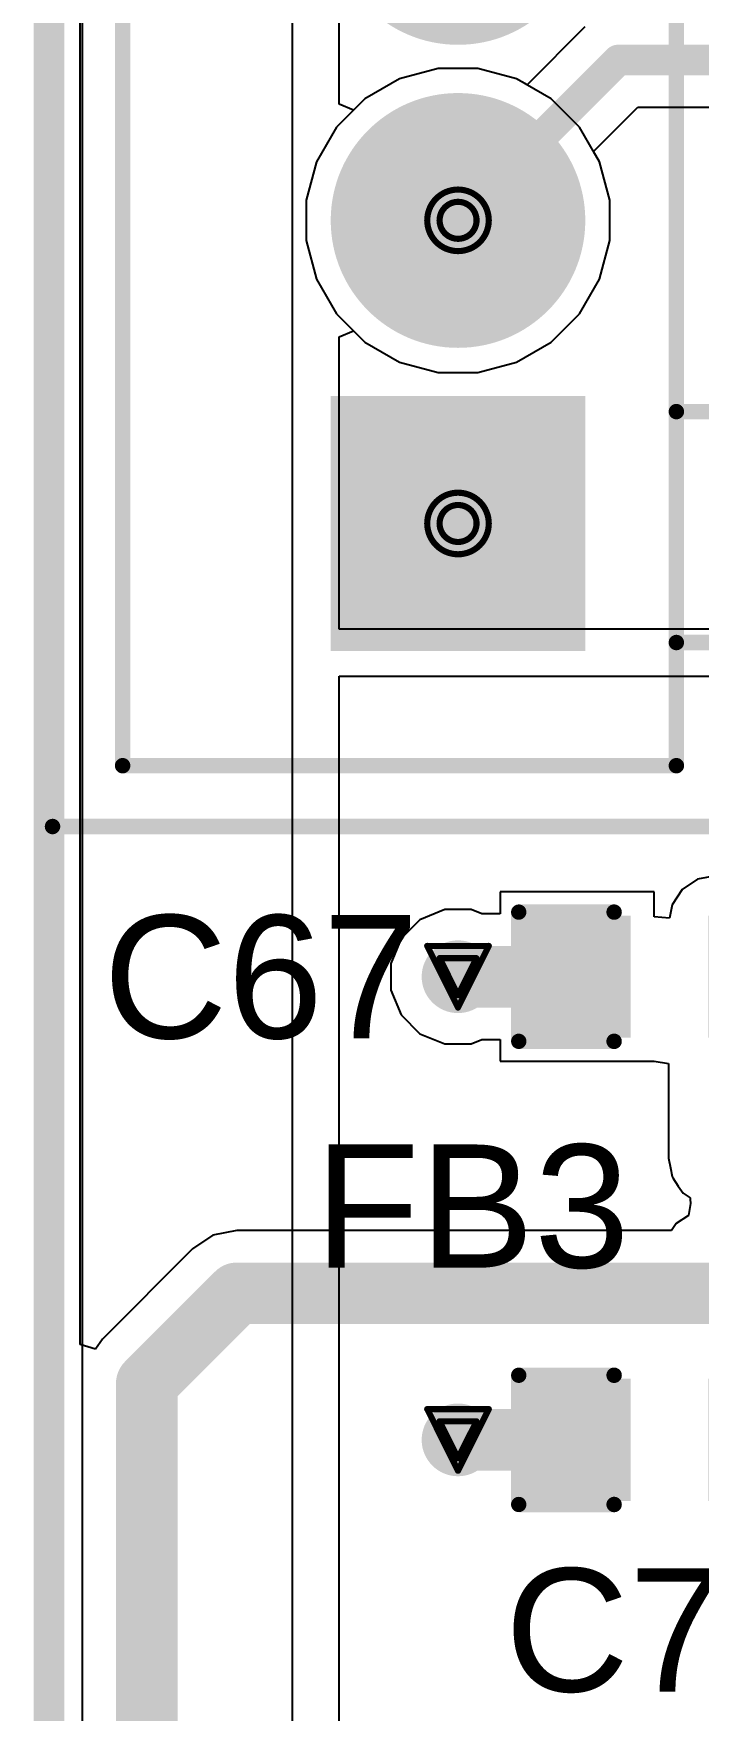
# Model space of a CAD drawing. Header units: inches. Extents: x -1 to 208, y -10 to 150.
# Drawn here: x -0.13 to 5.36, y 47.88 to 61.71 of the extents above; entities that cross this region are included whole.
import ezdxf

# ---------------------------------------------------------------- set-up
doc = ezdxf.new("R2010")
doc.units = ezdxf.units.IN
for name, color, linetype in [('Board Outline', 216, 'Continuous'), ('Bottom Layer', 5, 'Continuous'), ('Bottom Solder', 6, 'Continuous'), ('Drill Drawing', 1, 'Continuous'), ('Multi-Layer', 9, 'Continuous'), ('Pad Holes', 156, 'Continuous'), ('Top Layer', 1, 'Continuous'), ('Top Overlay', 2, 'Continuous'), ('Top Paste', 8, 'Continuous'), ('Top Solder', 216, 'Continuous'), ('Via Holes', 16, 'Continuous')]:
    doc.layers.add(name, color=color, linetype=linetype)
doc.styles.add('Arial', font='', dxfattribs={"height": 0.2})
doc.styles.get('Arial').set_extended_font_data('Arial')

# ---------------------------------------------------------------- blocks, each defined once
blk = doc.blocks.new('XH_4A_88')
at = {"layer": 'Bottom Layer'}
blk.add_hatch(color=5, dxfattribs=at).paths.add_polyline_path([(-4.75, 1), (-2.75, 1), (-2.75, -1), (-4.75, -1)])
h = blk.add_hatch(color=5, dxfattribs=at)
edge = h.paths.add_edge_path()
edge.add_arc((-1.25, 0), 1, 0, 360)
h = blk.add_hatch(color=5, dxfattribs=at)
edge = h.paths.add_edge_path()
edge.add_arc((1.25, 0), 1, 0, 360)
h = blk.add_hatch(color=5, dxfattribs=at)
edge = h.paths.add_edge_path()
edge.add_arc((3.75, 0), 1, 0, 360)
at = {"layer": 'Bottom Solder'}
blk.add_hatch(color=6, dxfattribs=at).paths.add_polyline_path([(-4.801, 1.051), (-2.699, 1.051), (-2.699, -1.051), (-4.801, -1.051)])
h = blk.add_hatch(color=6, dxfattribs=at)
edge = h.paths.add_edge_path()
edge.add_arc((-1.25, 0), 1.051, 0, 360)
h = blk.add_hatch(color=6, dxfattribs=at)
edge = h.paths.add_edge_path()
edge.add_arc((1.25, 0), 1.051, 0, 360)
h = blk.add_hatch(color=6, dxfattribs=at)
edge = h.paths.add_edge_path()
edge.add_arc((3.75, 0), 1.051, 0, 360)
at = {"layer": 'Multi-Layer'}
blk.add_hatch(color=9, dxfattribs=at).paths.add_polyline_path([(-4.75, 1), (-2.75, 1), (-2.75, -1), (-4.75, -1)])
h = blk.add_hatch(color=9, dxfattribs=at)
edge = h.paths.add_edge_path()
edge.add_arc((-1.25, 0), 1, 0, 360)
h = blk.add_hatch(color=9, dxfattribs=at)
edge = h.paths.add_edge_path()
edge.add_arc((1.25, 0), 1, 0, 360)
h = blk.add_hatch(color=9, dxfattribs=at)
edge = h.paths.add_edge_path()
edge.add_arc((3.75, 0), 1, 0, 360)
at = {"layer": 'Pad Holes'}
h = blk.add_hatch(color=7, dxfattribs=at)
edge = h.paths.add_edge_path()
edge.add_arc((-3.75, 0), 0.5, 0, 360)
h = blk.add_hatch(color=7, dxfattribs=at)
edge = h.paths.add_edge_path()
edge.add_arc((-1.25, 0), 0.5, 0, 360)
h = blk.add_hatch(color=7, dxfattribs=at)
edge = h.paths.add_edge_path()
edge.add_arc((1.25, 0), 0.5, 0, 360)
h = blk.add_hatch(color=7, dxfattribs=at)
edge = h.paths.add_edge_path()
edge.add_arc((3.75, 0), 0.5, 0, 360)
at = {"layer": 'Top Layer'}
blk.add_hatch(color=1, dxfattribs=at).paths.add_polyline_path([(-4.75, 1), (-2.75, 1), (-2.75, -1), (-4.75, -1)])
h = blk.add_hatch(color=1, dxfattribs=at)
edge = h.paths.add_edge_path()
edge.add_arc((-1.25, 0), 1, 0, 360)
h = blk.add_hatch(color=1, dxfattribs=at)
edge = h.paths.add_edge_path()
edge.add_arc((1.25, 0), 1, 0, 360)
h = blk.add_hatch(color=1, dxfattribs=at)
edge = h.paths.add_edge_path()
edge.add_arc((3.75, 0), 1, 0, 360)
at = {"layer": 'Top Solder'}
blk.add_hatch(color=216, dxfattribs=at).paths.add_polyline_path([(-4.801, 1.051), (-2.699, 1.051), (-2.699, -1.051), (-4.801, -1.051)])
h = blk.add_hatch(color=216, dxfattribs=at)
edge = h.paths.add_edge_path()
edge.add_arc((-1.25, 0), 1.051, 0, 360)
h = blk.add_hatch(color=216, dxfattribs=at)
edge = h.paths.add_edge_path()
edge.add_arc((1.25, 0), 1.051, 0, 360)
h = blk.add_hatch(color=216, dxfattribs=at)
edge = h.paths.add_edge_path()
edge.add_arc((3.75, 0), 1.051, 0, 360)
at = {"layer": 'Top Overlay'}
for points in [[(-6.25, 3.348, 0.127, 0.127, 0), (6.25, 3.348, 0.127, 0.127, 0)], [(-6.25, 3.348, 0.127, 0.127, 0), (-6.25, -2.452, 0.127, 0.127, 0)], [(6.25, 3.348, 0.127, 0.127, 0), (6.25, -2.438, 0.127, 0.127, 0)], [(-5.748, 2.769, 0.127, 0.127, 0), (5.715, 2.769, 0.127, 0.127, 0)], [(-5.748, 2.769, 0.127, 0.127, 0), (-5.748, -1.803, 0.127, 0.127, 0)], [(5.715, 2.769, 0.127, 0.127, 0), (5.715, -1.803, 0.127, 0.127, 0)], [(-5.748, -1.803, 0.127, 0.127, 0), (5.715, -1.803, 0.127, 0.127, 0)], [(-4.732, -1.803, 0.127, 0.127, 0), (-2.827, -1.803, 0.127, 0.127, 0)], [(-4.732, -1.803, 0.127, 0.127, 0), (-4.732, -2.438, 0.127, 0.127, 0)], [(-2.827, -1.803, 0.127, 0.127, 0), (-2.827, -2.438, 0.127, 0.127, 0)], [(2.794, -1.803, 0.127, 0.127, 0), (4.699, -1.803, 0.127, 0.127, 0)], [(2.794, -1.803, 0.127, 0.127, 0), (2.794, -2.438, 0.127, 0.127, 0)], [(4.699, -1.803, 0.127, 0.127, 0), (4.699, -2.438, 0.127, 0.127, 0)], [(-6.25, -2.452, 0.127, 0.127, 0), (6.25, -2.452, 0.127, 0.127, 0)], [(-4.732, -2.438, 0.127, 0.127, 0), (-2.827, -2.438, 0.127, 0.127, 0)], [(2.794, -2.438, 0.127, 0.127, 0), (4.699, -2.438, 0.127, 0.127, 0)]]:
    blk.add_lwpolyline(points, format="xyseb", dxfattribs=at)
for points in [[(-6.282, 3.348, 0.0635, 0.0635, 1), (-6.218, 3.348, 0.0635, 0.0635, 1)], [(-6.282, 3.348, 0.0635, 0.0635, 1), (-6.218, 3.348, 0.0635, 0.0635, 1)], [(6.218, 3.348, 0.0635, 0.0635, 1), (6.282, 3.348, 0.0635, 0.0635, 1)], [(6.218, 3.348, 0.0635, 0.0635, 1), (6.282, 3.348, 0.0635, 0.0635, 1)], [(-5.78, 2.769, 0.0635, 0.0635, 1), (-5.716, 2.769, 0.0635, 0.0635, 1)], [(-5.78, 2.769, 0.0635, 0.0635, 1), (-5.716, 2.769, 0.0635, 0.0635, 1)], [(5.683, 2.769, 0.0635, 0.0635, 1), (5.747, 2.769, 0.0635, 0.0635, 1)], [(5.683, 2.769, 0.0635, 0.0635, 1), (5.747, 2.769, 0.0635, 0.0635, 1)], [(-5.78, -1.803, 0.0635, 0.0635, 1), (-5.716, -1.803, 0.0635, 0.0635, 1)], [(-5.78, -1.803, 0.0635, 0.0635, 1), (-5.716, -1.803, 0.0635, 0.0635, 1)], [(-4.764, -1.803, 0.0635, 0.0635, 1), (-4.7, -1.803, 0.0635, 0.0635, 1)], [(-4.764, -1.803, 0.0635, 0.0635, 1), (-4.7, -1.803, 0.0635, 0.0635, 1)], [(-2.859, -1.803, 0.0635, 0.0635, 1), (-2.795, -1.803, 0.0635, 0.0635, 1)], [(-2.859, -1.803, 0.0635, 0.0635, 1), (-2.795, -1.803, 0.0635, 0.0635, 1)], [(2.762, -1.803, 0.0635, 0.0635, 1), (2.826, -1.803, 0.0635, 0.0635, 1)], [(2.762, -1.803, 0.0635, 0.0635, 1), (2.826, -1.803, 0.0635, 0.0635, 1)], [(4.667, -1.803, 0.0635, 0.0635, 1), (4.731, -1.803, 0.0635, 0.0635, 1)], [(4.667, -1.803, 0.0635, 0.0635, 1), (4.731, -1.803, 0.0635, 0.0635, 1)], [(5.683, -1.803, 0.0635, 0.0635, 1), (5.747, -1.803, 0.0635, 0.0635, 1)], [(5.683, -1.803, 0.0635, 0.0635, 1), (5.747, -1.803, 0.0635, 0.0635, 1)], [(-6.282, -2.452, 0.0635, 0.0635, 1), (-6.218, -2.452, 0.0635, 0.0635, 1)], [(-6.282, -2.452, 0.0635, 0.0635, 1), (-6.218, -2.452, 0.0635, 0.0635, 1)], [(-4.764, -2.438, 0.0635, 0.0635, 1), (-4.7, -2.438, 0.0635, 0.0635, 1)], [(-4.764, -2.438, 0.0635, 0.0635, 1), (-4.7, -2.438, 0.0635, 0.0635, 1)], [(-2.859, -2.438, 0.0635, 0.0635, 1), (-2.795, -2.438, 0.0635, 0.0635, 1)], [(-2.859, -2.438, 0.0635, 0.0635, 1), (-2.795, -2.438, 0.0635, 0.0635, 1)], [(2.762, -2.438, 0.0635, 0.0635, 1), (2.826, -2.438, 0.0635, 0.0635, 1)], [(2.762, -2.438, 0.0635, 0.0635, 1), (2.826, -2.438, 0.0635, 0.0635, 1)], [(4.667, -2.438, 0.0635, 0.0635, 1), (4.731, -2.438, 0.0635, 0.0635, 1)], [(4.667, -2.438, 0.0635, 0.0635, 1), (4.731, -2.438, 0.0635, 0.0635, 1)], [(6.218, -2.438, 0.0635, 0.0635, 1), (6.282, -2.438, 0.0635, 0.0635, 1)], [(6.218, -2.452, 0.0635, 0.0635, 1), (6.282, -2.452, 0.0635, 0.0635, 1)]]:
    blk.add_lwpolyline(points, format="xyseb", close=True, dxfattribs=at)
blk = doc.blocks.new('C___0603_122')
at = {"layer": 'Top Layer'}
for points in [[(-0.381, 0.445), (-0.381, -0.445), (-1.143, -0.445), (-1.143, 0.445)], [(1.143, 0.445), (1.143, -0.445), (0.381, -0.445), (0.381, 0.445)]]:
    blk.add_hatch(color=1, dxfattribs=at).paths.add_polyline_path(points)
at = {"layer": 'Top Paste'}
for points in [[(-0.381, 0.445), (-0.381, -0.445), (-1.143, -0.445), (-1.143, 0.445)], [(1.143, 0.445), (1.143, -0.445), (0.381, -0.445), (0.381, 0.445)]]:
    blk.add_hatch(color=8, dxfattribs=at).paths.add_polyline_path(points)
at = {"layer": 'Top Solder'}
for points in [[(-0.321, 0.504), (-0.321, -0.504), (-1.203, -0.504), (-1.203, 0.504)], [(1.203, 0.504), (1.203, -0.504), (0.321, -0.504), (0.321, 0.504)]]:
    blk.add_hatch(color=216, dxfattribs=at).paths.add_polyline_path(points)
at = {"layer": 'Top Overlay'}
for points in [[(-0.457, 0.533, 0.127, 0.127, 0), (-1.245, 0.533, 0.127, 0.127, 0)], [(-1.245, 0.533, 0.127, 0.127, 0), (-1.245, -0.533, 0.127, 0.127, 0)], [(1.245, 0.533, 0.127, 0.127, 0), (0.457, 0.533, 0.127, 0.127, 0)], [(1.245, 0.533, 0.127, 0.127, 0), (1.245, -0.533, 0.127, 0.127, 0)], [(-0.457, -0.533, 0.127, 0.127, 0), (-1.245, -0.533, 0.127, 0.127, 0)], [(1.245, -0.533, 0.127, 0.127, 0), (0.457, -0.533, 0.127, 0.127, 0)]]:
    blk.add_lwpolyline(points, format="xyseb", dxfattribs=at)
for points in [[(-1.276, 0.533, 0.0635, 0.0635, 1), (-1.213, 0.533, 0.0635, 0.0635, 1)], [(-1.276, 0.533, 0.0635, 0.0635, 1), (-1.213, 0.533, 0.0635, 0.0635, 1)], [(-0.489, 0.533, 0.0635, 0.0635, 1), (-0.425, 0.533, 0.0635, 0.0635, 1)], [(0.425, 0.533, 0.0635, 0.0635, 1), (0.489, 0.533, 0.0635, 0.0635, 1)], [(1.213, 0.533, 0.0635, 0.0635, 1), (1.276, 0.533, 0.0635, 0.0635, 1)], [(1.213, 0.533, 0.0635, 0.0635, 1), (1.276, 0.533, 0.0635, 0.0635, 1)], [(-1.276, -0.533, 0.0635, 0.0635, 1), (-1.213, -0.533, 0.0635, 0.0635, 1)], [(-1.276, -0.533, 0.0635, 0.0635, 1), (-1.213, -0.533, 0.0635, 0.0635, 1)], [(-0.489, -0.533, 0.0635, 0.0635, 1), (-0.425, -0.533, 0.0635, 0.0635, 1)], [(0.425, -0.533, 0.0635, 0.0635, 1), (0.489, -0.533, 0.0635, 0.0635, 1)], [(1.213, -0.533, 0.0635, 0.0635, 1), (1.276, -0.533, 0.0635, 0.0635, 1)], [(1.213, -0.533, 0.0635, 0.0635, 1), (1.276, -0.533, 0.0635, 0.0635, 1)]]:
    blk.add_lwpolyline(points, format="xyseb", close=True, dxfattribs=at)
blk = doc.blocks.new('C___0603_129')
at = {"layer": 'Top Layer'}
for points in [[(-0.381, 0.445), (-0.381, -0.445), (-1.143, -0.445), (-1.143, 0.445)], [(1.143, 0.445), (1.143, -0.445), (0.381, -0.445), (0.381, 0.445)]]:
    blk.add_hatch(color=1, dxfattribs=at).paths.add_polyline_path(points)
at = {"layer": 'Top Paste'}
for points in [[(-0.381, 0.445), (-0.381, -0.445), (-1.143, -0.445), (-1.143, 0.445)], [(1.143, 0.445), (1.143, -0.445), (0.381, -0.445), (0.381, 0.445)]]:
    blk.add_hatch(color=8, dxfattribs=at).paths.add_polyline_path(points)
at = {"layer": 'Top Solder'}
for points in [[(-0.321, 0.504), (-0.321, -0.504), (-1.203, -0.504), (-1.203, 0.504)], [(1.203, 0.504), (1.203, -0.504), (0.321, -0.504), (0.321, 0.504)]]:
    blk.add_hatch(color=216, dxfattribs=at).paths.add_polyline_path(points)
at = {"layer": 'Top Overlay'}
for points in [[(-1.245, -0.533, 0.127, 0.127, 0), (-1.245, 0.533, 0.127, 0.127, 0)], [(-1.245, 0.533, 0.127, 0.127, 0), (-0.457, 0.533, 0.127, 0.127, 0)], [(0.457, 0.533, 0.127, 0.127, 0), (1.245, 0.533, 0.127, 0.127, 0)], [(1.245, -0.533, 0.127, 0.127, 0), (1.245, 0.533, 0.127, 0.127, 0)], [(-1.245, -0.533, 0.127, 0.127, 0), (-0.457, -0.533, 0.127, 0.127, 0)], [(0.457, -0.533, 0.127, 0.127, 0), (1.245, -0.533, 0.127, 0.127, 0)]]:
    blk.add_lwpolyline(points, format="xyseb", dxfattribs=at)
for points in [[(-1.276, 0.533, 0.0635, 0.0635, 1), (-1.213, 0.533, 0.0635, 0.0635, 1)], [(-1.276, 0.533, 0.0635, 0.0635, 1), (-1.213, 0.533, 0.0635, 0.0635, 1)], [(-0.489, 0.533, 0.0635, 0.0635, 1), (-0.425, 0.533, 0.0635, 0.0635, 1)], [(0.425, 0.533, 0.0635, 0.0635, 1), (0.489, 0.533, 0.0635, 0.0635, 1)], [(1.213, 0.533, 0.0635, 0.0635, 1), (1.276, 0.533, 0.0635, 0.0635, 1)], [(1.213, 0.533, 0.0635, 0.0635, 1), (1.276, 0.533, 0.0635, 0.0635, 1)], [(-1.276, -0.533, 0.0635, 0.0635, 1), (-1.213, -0.533, 0.0635, 0.0635, 1)], [(-1.276, -0.533, 0.0635, 0.0635, 1), (-1.213, -0.533, 0.0635, 0.0635, 1)], [(-0.489, -0.533, 0.0635, 0.0635, 1), (-0.425, -0.533, 0.0635, 0.0635, 1)], [(0.425, -0.533, 0.0635, 0.0635, 1), (0.489, -0.533, 0.0635, 0.0635, 1)], [(1.213, -0.533, 0.0635, 0.0635, 1), (1.276, -0.533, 0.0635, 0.0635, 1)], [(1.213, -0.533, 0.0635, 0.0635, 1), (1.276, -0.533, 0.0635, 0.0635, 1)]]:
    blk.add_lwpolyline(points, format="xyseb", close=True, dxfattribs=at)

msp = doc.modelspace()

# ---------------------------------------------------------------- hatches: boundary and pattern name
at = {"layer": 'Bottom Layer'}
h = msp.add_hatch(color=5, dxfattribs=at)
edge = h.paths.add_edge_path()
edge.add_arc((3.378, 53.933), 0.3, 0, 360)
h = msp.add_hatch(color=5, dxfattribs=at)
edge = h.paths.add_edge_path()
edge.add_arc((3.378, 50.112), 0.3, 0, 360)
at = {"layer": 'Top Layer'}
h = msp.add_hatch(color=1, dxfattribs=at)
edge = h.paths.add_edge_path()
edge.add_arc((3.378, 53.933), 0.3, 0, 360)
h = msp.add_hatch(color=1, dxfattribs=at)
edge = h.paths.add_edge_path()
edge.add_arc((3.378, 50.112), 0.3, 0, 360)
at = {"layer": 'Via Holes'}
h = msp.add_hatch(color=7, dxfattribs=at)
edge = h.paths.add_edge_path()
edge.add_arc((3.378, 53.933), 0.15, 0, 360)
h = msp.add_hatch(color=7, dxfattribs=at)
edge = h.paths.add_edge_path()
edge.add_arc((3.378, 50.112), 0.15, 0, 360)

# ---------------------------------------------------------------- linework, layer by layer
at = {"layer": 'Board Outline'}
msp.add_lwpolyline([(0, 1.2, 0.254, 0.254, 0), (0, 73.8, 0.254, 0.254, 0)], format="xyseb", dxfattribs=at)
at = {"layer": 'Bottom Layer'}
for p, q in [((0.277, 21.412), (0.277, 70.387)), ((2.01, 66.282), (2.01, 24.663)), ((2.398, 61.132), (2.398, 64.213)), ((3.213, 61.426), (2.894, 61.341)), ((3.543, 61.426), (3.213, 61.426)), ((3.862, 61.341), (3.543, 61.426)), ((2.894, 61.341), (2.608, 61.176)), ((4.148, 61.176), (3.862, 61.341)), ((2.608, 61.176), (2.515, 61.083)), ((4.382, 60.942), (4.148, 61.176)), ((2.515, 61.083), (2.398, 61.132)), ((4.547, 60.656), (4.382, 60.942)), ((4.632, 60.338), (4.547, 60.656)), ((4.632, 60.007), (4.632, 60.338)), ((4.547, 59.688), (4.632, 60.007)), ((4.382, 59.402), (4.547, 59.688)), ((4.148, 59.169), (4.382, 59.402)), ((2.398, 59.213), (2.515, 59.262)), ((2.398, 56.8), (2.398, 59.213)), ((2.515, 59.262), (2.608, 59.169)), ((2.608, 59.169), (2.894, 59.004)), ((3.862, 59.004), (4.148, 59.169)), ((2.894, 59.004), (3.213, 58.918)), ((3.543, 58.918), (3.862, 59.004)), ((3.213, 58.918), (3.543, 58.918)), ((5.733, 56.8), (2.398, 56.8)), ((2.398, 38.979), (2.398, 56.412)), ((2.398, 56.412), (5.733, 56.412))]:
    msp.add_line(p, q, dxfattribs=at)
at = {"layer": 'Drill Drawing'}
for points in [[(3.632, 60.173, 0.0508, 0.0508, 1), (3.124, 60.173, 0.0508, 0.0508, 1)], [(3.531, 60.173, 0.0508, 0.0508, 1), (3.226, 60.173, 0.0508, 0.0508, 1)], [(3.111, 60.173, 0.0254, 0.0254, 1), (3.137, 60.173, 0.0254, 0.0254, 1)], [(3.213, 60.173, 0.0254, 0.0254, 1), (3.239, 60.173, 0.0254, 0.0254, 1)], [(3.518, 60.173, 0.0254, 0.0254, 1), (3.543, 60.173, 0.0254, 0.0254, 1)], [(3.619, 60.173, 0.0254, 0.0254, 1), (3.645, 60.173, 0.0254, 0.0254, 1)], [(3.632, 57.672, 0.0508, 0.0508, 1), (3.124, 57.672, 0.0508, 0.0508, 1)], [(3.531, 57.672, 0.0508, 0.0508, 1), (3.226, 57.672, 0.0508, 0.0508, 1)], [(3.111, 57.672, 0.0254, 0.0254, 1), (3.137, 57.672, 0.0254, 0.0254, 1)], [(3.213, 57.672, 0.0254, 0.0254, 1), (3.239, 57.672, 0.0254, 0.0254, 1)], [(3.518, 57.672, 0.0254, 0.0254, 1), (3.543, 57.672, 0.0254, 0.0254, 1)], [(3.619, 57.672, 0.0254, 0.0254, 1), (3.645, 57.672, 0.0254, 0.0254, 1)], [(3.111, 54.187, 0.0254, 0.0254, 1), (3.137, 54.187, 0.0254, 0.0254, 1)], [(3.111, 54.187, 0.0254, 0.0254, 1), (3.137, 54.187, 0.0254, 0.0254, 1)], [(3.213, 54.086, 0.0254, 0.0254, 1), (3.239, 54.086, 0.0254, 0.0254, 1)], [(3.213, 54.086, 0.0254, 0.0254, 1), (3.239, 54.086, 0.0254, 0.0254, 1)], [(3.518, 54.086, 0.0254, 0.0254, 1), (3.543, 54.086, 0.0254, 0.0254, 1)], [(3.518, 54.086, 0.0254, 0.0254, 1), (3.543, 54.086, 0.0254, 0.0254, 1)], [(3.619, 54.187, 0.0254, 0.0254, 1), (3.645, 54.187, 0.0254, 0.0254, 1)], [(3.619, 54.187, 0.0254, 0.0254, 1), (3.645, 54.187, 0.0254, 0.0254, 1)], [(3.365, 53.781, 0.0254, 0.0254, 1), (3.391, 53.781, 0.0254, 0.0254, 1)], [(3.365, 53.781, 0.0254, 0.0254, 1), (3.391, 53.781, 0.0254, 0.0254, 1)], [(3.365, 53.679, 0.0254, 0.0254, 1), (3.391, 53.679, 0.0254, 0.0254, 1)], [(3.365, 53.679, 0.0254, 0.0254, 1), (3.391, 53.679, 0.0254, 0.0254, 1)], [(3.111, 50.366, 0.0254, 0.0254, 1), (3.137, 50.366, 0.0254, 0.0254, 1)], [(3.111, 50.366, 0.0254, 0.0254, 1), (3.137, 50.366, 0.0254, 0.0254, 1)], [(3.619, 50.366, 0.0254, 0.0254, 1), (3.645, 50.366, 0.0254, 0.0254, 1)], [(3.619, 50.366, 0.0254, 0.0254, 1), (3.645, 50.366, 0.0254, 0.0254, 1)], [(3.213, 50.265, 0.0254, 0.0254, 1), (3.239, 50.265, 0.0254, 0.0254, 1)], [(3.213, 50.265, 0.0254, 0.0254, 1), (3.239, 50.265, 0.0254, 0.0254, 1)], [(3.518, 50.265, 0.0254, 0.0254, 1), (3.543, 50.265, 0.0254, 0.0254, 1)], [(3.518, 50.265, 0.0254, 0.0254, 1), (3.543, 50.265, 0.0254, 0.0254, 1)], [(3.365, 49.96, 0.0254, 0.0254, 1), (3.391, 49.96, 0.0254, 0.0254, 1)], [(3.365, 49.96, 0.0254, 0.0254, 1), (3.391, 49.96, 0.0254, 0.0254, 1)], [(3.365, 49.858, 0.0254, 0.0254, 1), (3.391, 49.858, 0.0254, 0.0254, 1)], [(3.365, 49.858, 0.0254, 0.0254, 1), (3.391, 49.858, 0.0254, 0.0254, 1)]]:
    msp.add_lwpolyline(points, format="xyseb", close=True, dxfattribs=at)
for points in [[(3.124, 54.187, 0.0508, 0.0508, 0), (3.632, 54.187, 0.0508, 0.0508, 0)], [(3.124, 54.187, 0.0508, 0.0508, 0), (3.378, 53.679, 0.0508, 0.0508, 0)], [(3.226, 54.086, 0.0508, 0.0508, 0), (3.531, 54.086, 0.0508, 0.0508, 0)], [(3.226, 54.086, 0.0508, 0.0508, 0), (3.378, 53.781, 0.0508, 0.0508, 0)], [(3.378, 53.679, 0.0508, 0.0508, 0), (3.632, 54.187, 0.0508, 0.0508, 0)], [(3.378, 53.781, 0.0508, 0.0508, 0), (3.531, 54.086, 0.0508, 0.0508, 0)], [(3.124, 50.366, 0.0508, 0.0508, 0), (3.632, 50.366, 0.0508, 0.0508, 0)], [(3.124, 50.366, 0.0508, 0.0508, 0), (3.378, 49.858, 0.0508, 0.0508, 0)], [(3.378, 49.858, 0.0508, 0.0508, 0), (3.632, 50.366, 0.0508, 0.0508, 0)], [(3.226, 50.265, 0.0508, 0.0508, 0), (3.531, 50.265, 0.0508, 0.0508, 0)], [(3.226, 50.265, 0.0508, 0.0508, 0), (3.378, 49.96, 0.0508, 0.0508, 0)], [(3.378, 49.96, 0.0508, 0.0508, 0), (3.531, 50.265, 0.0508, 0.0508, 0)]]:
    msp.add_lwpolyline(points, format="xyseb", dxfattribs=at)
at = {"layer": 'Top Layer'}
for p, q in [((0.259, 50.899), (0.259, 70.741)), ((4.426, 61.77), (3.948, 61.292)), ((3.213, 61.426), (2.894, 61.341)), ((3.543, 61.426), (3.213, 61.426)), ((3.862, 61.341), (3.543, 61.426)), ((2.894, 61.341), (2.608, 61.176)), ((3.948, 61.292), (3.862, 61.341)), ((2.608, 61.176), (2.375, 60.942)), ((4.497, 60.742), (4.862, 61.107)), ((4.862, 61.107), (8.344, 61.107)), ((2.375, 60.942), (2.21, 60.656)), ((4.547, 60.656), (4.497, 60.742)), ((2.21, 60.656), (2.124, 60.338)), ((4.632, 60.338), (4.547, 60.656)), ((2.124, 60.338), (2.124, 60.007)), ((4.632, 60.007), (4.632, 60.338)), ((2.124, 60.007), (2.21, 59.688)), ((4.547, 59.688), (4.632, 60.007)), ((2.21, 59.688), (2.375, 59.402)), ((4.382, 59.402), (4.547, 59.688)), ((2.375, 59.402), (2.608, 59.169)), ((4.148, 59.169), (4.382, 59.402)), ((2.608, 59.169), (2.894, 59.004)), ((3.862, 59.004), (4.148, 59.169)), ((2.894, 59.004), (3.213, 58.918)), ((3.543, 58.918), (3.862, 59.004)), ((3.213, 58.918), (3.543, 58.918)), ((5.23, 54.652), (5.146, 54.526)), ((5.356, 54.737), (5.23, 54.652)), ((5.505, 54.766), (5.356, 54.737)), ((4.997, 54.632), (3.727, 54.632)), ((3.727, 54.632), (3.727, 54.451)), ((4.997, 54.428), (4.997, 54.632)), ((5.146, 54.526), (5.124, 54.415)), ((3.064, 54.403), (2.909, 54.247)), ((3.268, 54.487), (3.064, 54.403)), ((3.488, 54.487), (3.268, 54.487)), ((3.575, 54.451), (3.488, 54.487)), ((3.727, 54.451), (3.575, 54.451)), ((5.124, 54.415), (4.997, 54.428)), ((2.909, 54.247), (2.824, 54.043)), ((2.824, 54.043), (2.824, 53.823)), ((2.824, 53.823), (2.909, 53.619)), ((2.909, 53.619), (3.064, 53.463)), ((3.064, 53.463), (3.268, 53.379)), ((3.488, 53.379), (3.575, 53.415)), ((3.575, 53.415), (3.727, 53.415)), ((3.727, 53.415), (3.727, 53.235)), ((3.268, 53.379), (3.488, 53.379)), ((3.727, 53.235), (4.989, 53.235)), ((4.989, 53.235), (4.997, 53.235)), ((4.997, 53.235), (5.116, 53.217)), ((5.116, 53.217), (5.116, 52.435)), ((5.116, 52.435), (5.116, 52.435)), ((5.116, 52.435), (5.116, 52.435)), ((5.116, 52.435), (5.132, 52.355)), ((5.132, 52.355), (5.146, 52.286)), ((5.146, 52.286), (5.146, 52.286)), ((5.146, 52.286), (5.146, 52.286)), ((5.146, 52.286), (5.151, 52.273)), ((5.151, 52.273), (5.196, 52.206)), ((5.196, 52.206), (5.236, 52.147)), ((5.236, 52.147), (5.236, 52.147)), ((5.236, 52.147), (5.236, 52.147)), ((5.236, 52.147), (5.294, 52.108)), ((5.299, 52.063), (5.281, 51.964)), ((5.294, 52.108), (5.296, 52.098)), ((5.296, 52.098), (5.299, 52.063)), ((5.179, 51.896), (5.142, 51.839)), ((5.281, 51.964), (5.179, 51.896)), ((1.353, 51.8), (1.185, 51.688)), ((1.552, 51.839), (1.353, 51.8)), ((5.142, 51.839), (1.552, 51.839)), ((1.552, 51.839), (1.552, 51.839)), ((1.185, 51.688), (0.442, 50.944)), ((1.185, 51.688), (1.185, 51.688)), ((0.442, 50.944), (0.386, 50.861)), ((0.386, 50.861), (0.259, 50.899))]:
    msp.add_line(p, q, dxfattribs=at)
for points in [[(3.378, 60.173, 0.254, 0.254, 0), (4.701, 61.495, 0.254, 0.254, 0)], [(4.701, 61.495, 0.254, 0.254, 0), (9.828, 61.495, 0.254, 0.254, 0)], [(3.378, 53.933, 0.508, 0.508, 0), (4.362, 53.933, 0.508, 0.508, 0)], [(0.808, 50.578, 0.508, 0.508, 0), (1.552, 51.321, 0.508, 0.508, 0)], [(1.552, 51.321, 0.508, 0.508, 0), (5.835, 51.321, 0.508, 0.508, 0)], [(0.808, 23.028, 0.508, 0.508, 0), (0.808, 50.578, 0.508, 0.508, 0)], [(3.378, 50.112, 0.508, 0.508, 0), (4.362, 50.112, 0.508, 0.508, 0)]]:
    msp.add_lwpolyline(points, format="xyseb", dxfattribs=at)
for points in [[(4.637, 61.495, 0.127, 0.127, 1), (4.764, 61.495, 0.127, 0.127, 1)], [(4.637, 61.495, 0.127, 0.127, 1), (4.764, 61.495, 0.127, 0.127, 1)], [(3.315, 60.173, 0.127, 0.127, 1), (3.442, 60.173, 0.127, 0.127, 1)], [(3.251, 53.933, 0.254, 0.254, 1), (3.505, 53.933, 0.254, 0.254, 1)], [(4.235, 53.933, 0.254, 0.254, 1), (4.489, 53.933, 0.254, 0.254, 1)], [(1.425, 51.321, 0.254, 0.254, 1), (1.679, 51.321, 0.254, 0.254, 1)], [(1.425, 51.321, 0.254, 0.254, 1), (1.679, 51.321, 0.254, 0.254, 1)], [(0.681, 50.578, 0.254, 0.254, 1), (0.935, 50.578, 0.254, 0.254, 1)], [(0.681, 50.578, 0.254, 0.254, 1), (0.935, 50.578, 0.254, 0.254, 1)], [(3.251, 50.112, 0.254, 0.254, 1), (3.505, 50.112, 0.254, 0.254, 1)], [(4.235, 50.112, 0.254, 0.254, 1), (4.489, 50.112, 0.254, 0.254, 1)]]:
    msp.add_lwpolyline(points, format="xyseb", close=True, dxfattribs=at)

# ---------------------------------------------------------------- block references
for name, p, rotation in [('XH_4A_88', (3.378, 61.422), 90), ('C___0603_122', (5.124, 50.112), 180)]:
    msp.add_blockref(name, p, dxfattribs=dict(rotation=rotation))
msp.add_blockref('C___0603_129', (5.124, 53.933))

# ---------------------------------------------------------------- texts
at = {"layer": 'Top Overlay', "style": 'Arial'}
for s, p in [('C67', (0.449, 53.425)), ('FB3', (2.193, 51.533)), ('C74', (3.765, 48.036))]:
    msp.add_text(s, height=1.016, dxfattribs=at).set_placement(p)

doc.saveas('drawing.dxf')
